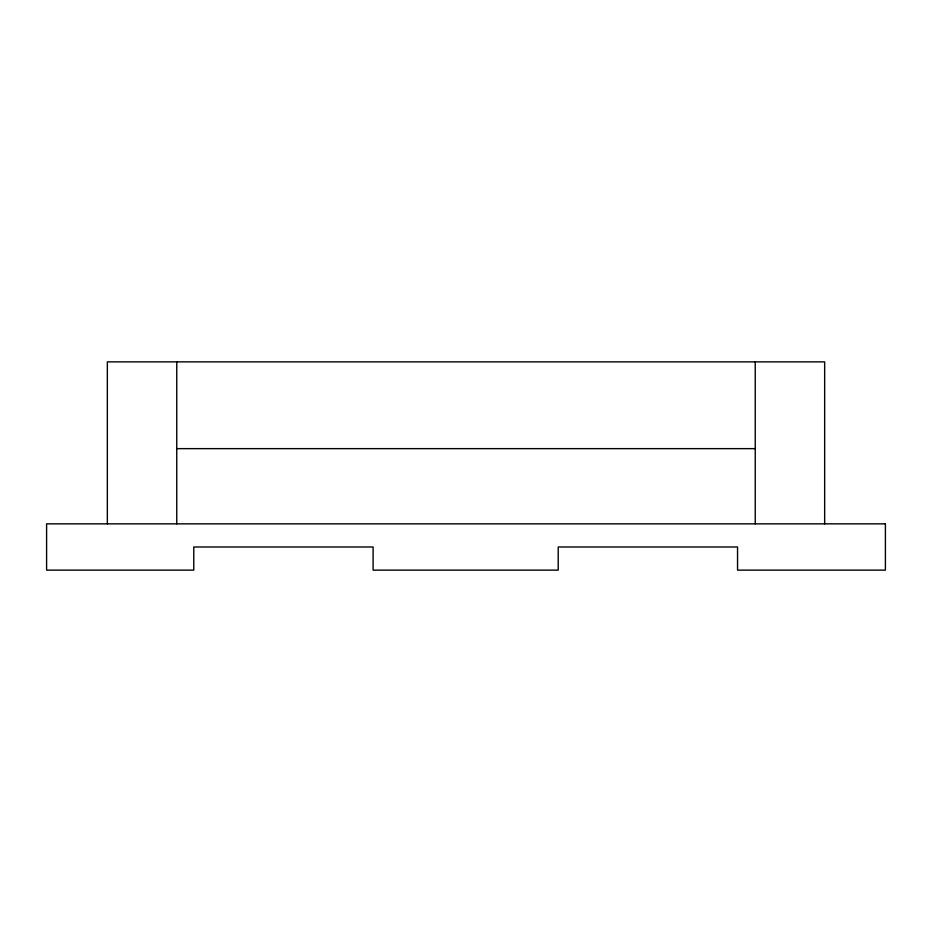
<?xml version="1.0" encoding="UTF-8"?>
<svg xmlns="http://www.w3.org/2000/svg" width="932" height="932" viewBox="0 0 932 932"><rect width="100%" height="100%" fill="white"/><g stroke="black" fill="none" stroke-linecap="round" stroke-linejoin="round"><path stroke-width="1.4" d="M176.754 448.642L755.246 448.642M824.657 523.854L824.657 361.872L107.343 361.872L107.343 523.854M755.246 361.872L755.246 523.854M176.754 361.872L176.754 523.854M885.4 523.854L46.6 523.854L46.6 570.128L193.774 570.128L193.774 546.991L373.103 546.991L373.103 570.128L558.21 570.128L558.21 546.991L737.55 546.991L737.55 570.128L885.4 570.128L885.4 523.854"/></g></svg>
